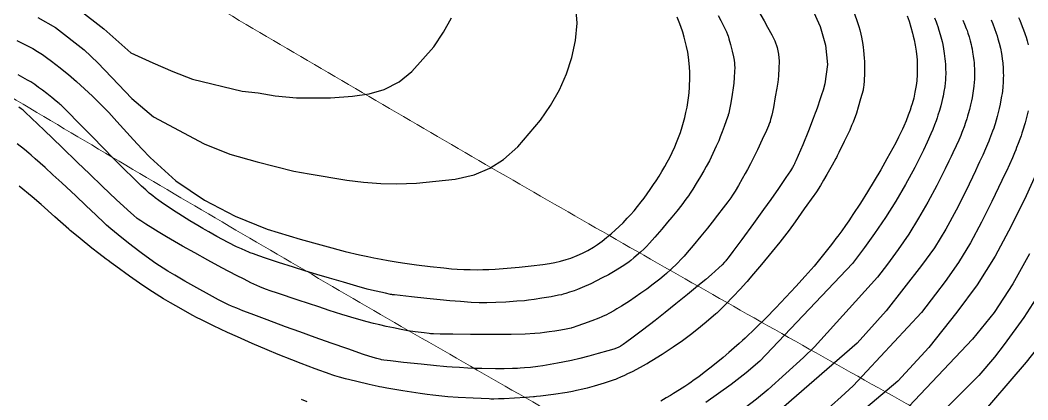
# Model space of a CAD drawing. Header units: millimetres. Extents: x 156921 to 159642, y 477538 to 479586.
# Drawn here: x 157698.2 to 157764.5, y 478986.1 to 479011.1 of the extents above; entities that cross this region are included whole.
import ezdxf

# ---------------------------------------------------------------- set-up
doc = ezdxf.new("R2010")
doc.units = ezdxf.units.MM
doc.header["$MEASUREMENT"] = 0
doc.linetypes.add('CONT', pattern=[2, 1, 1])
doc.layers.add('F0017111', color=94, linetype='Continuous', transparency=0.6)
doc.layers.add('F0017114', color=80, linetype='Continuous', transparency=0.6)
doc.layers.add('평면-임시폴대', color=136, linetype='Continuous', lineweight=9)

msp = doc.modelspace()

# ---------------------------------------------------------------- linework, layer by layer
at = {"layer": 'F0017111', "transparency": 33554521, "flags": 128}
for points in [[(157700.367, 479013.144), (157703.696, 479010.526), (157705.488, 479008.953), (157706.934, 479008.304), (157708.254, 479007.716), (157709.551, 479007.218), (157712.817, 479006.44), (157713.855, 479006.327), (157714.98, 479006.117), (157716.395, 479005.989), (157718.618, 479005.99), (157720.081, 479006.109), (157721.177, 479006.266), (157722.168, 479006.538), (157723.152, 479007.046), (157723.979, 479007.719), (157725.438, 479009.352), (157726.066, 479010.304), (157726.58, 479011.247)], [(157750.329, 479011.836), (157750.856, 479010.674), (157751.209, 479009.449), (157751.336, 479008.181), (157751.168, 479006.919), (157751.052, 479006.499), (157750.956, 479006.184), (157750.847, 479005.853), (157750.682, 479005.375), (157750.597, 479005.143), (157750.535, 479004.979), (157750.396, 479004.624), (157750.081, 479003.825), (157749.709, 479002.902), (157749.417, 479002.208), (157749.257, 479001.839), (157749.199, 479001.714), (157749.17, 479001.656), (157749.121, 479001.566), (157749.029, 479001.407), (157748.902, 479001.2), (157748.602, 479000.747), (157748.114, 479000.034), (157747.609, 478999.311), (157747.132, 478998.643), (157746.474, 478997.729), (157745.707, 478996.676), (157745.121, 478995.893), (157744.804, 478995.478), (157744.695, 478995.34), (157744.642, 478995.277), (157744.557, 478995.182), (157744.402, 478995.016), (157744.19, 478994.81), (157743.704, 478994.378), (157743.329, 478994.055), (157742.924, 478993.713), (157742.119, 478993.051), (157741.365, 478992.446), (157740.648, 478991.876), (157739.987, 478991.356), (157739.167, 478990.723), (157738.466, 478990.192), (157738.125, 478989.943), (157737.881, 478989.768), (157737.757, 478989.682), (157737.717, 478989.657), (157737.702, 478989.647), (157737.601, 478989.601), (157737.459, 478989.54), (157737.276, 478989.471), (157736.879, 478989.346), (157736.256, 478989.168), (157735.627, 478989.001), (157735.046, 478988.856), (157734.482, 478988.723), (157733.919, 478988.601), (157733.57, 478988.535), (157733.083, 478988.452), (157732.6, 478988.375), (157732.267, 478988.327), (157731.784, 478988.268), (157731.388, 478988.226), (157731.114, 478988.204), (157730.944, 478988.195), (157730.605, 478988.186), (157730.056, 478988.173), (157729.49, 478988.169), (157728.589, 478988.186), (157728.054, 478988.203), (157727.675, 478988.218), (157727.107, 478988.248), (157726.629, 478988.278), (157726.287, 478988.303), (157726.065, 478988.322), (157725.609, 478988.367), (157724.588, 478988.469), (157723.425, 478988.592), (157722.576, 478988.692), (157722.135, 478988.748), (157721.993, 478988.769), (157721.931, 478988.781), (157721.846, 478988.801), (157721.681, 478988.843), (157721.432, 478988.917), (157720.807, 478989.123), (157719.766, 478989.477), (157718.663, 478989.862), (157717.612, 478990.234), (157716.602, 478990.595), (157715.66, 478990.936), (157714.453, 478991.382), (157713.394, 478991.782), (157712.856, 478991.991), (157712.457, 478992.15), (157712.216, 478992.249), (157712.099, 478992.3), (157711.912, 478992.389), (157711.603, 478992.538), (157711.263, 478992.709), (157710.662, 478993.028), (157709.818, 478993.493), (157709.046, 478993.934), (157708.386, 478994.32), (157707.919, 478994.6), (157707.606, 478994.793), (157707.132, 478995.103), (157706.732, 478995.381), (157706.169, 478995.791), (157705.608, 478996.21), (157705.216, 478996.512), (157704.64, 478996.978), (157704.164, 478997.378), (157703.888, 478997.616), (157703.783, 478997.709), (157703.724, 478997.763), (157703.19, 478998.275), (157702.512, 478998.922), (157701.855, 478999.544), (157700.929, 479000.403), (157700.354, 479000.931), (157699.835, 479001.401), (157699.178, 479001.989), (157698.917, 479002.218), (157698.764, 479002.348), (157698.471, 479002.593), (157698.008, 479002.976)], [(157699.354, 479011.276), (157700.524, 479010.616), (157702.402, 479009.141), (157703.306, 479008.294), (157704.68, 479006.878), (157705.556, 479005.945), (157706.97, 479004.749), (157710.303, 479002.966), (157712.007, 479002.29), (157713.804, 479001.781), (157716.205, 479001.168), (157717.228, 479000.99), (157719.696, 479000.58), (157720.794, 479000.444), (157721.942, 479000.357), (157722.968, 479000.343), (157724.282, 479000.374), (157726.836, 479000.642), (157728.086, 479000.927), (157729.111, 479001.362), (157730.005, 479001.931), (157730.956, 479002.763), (157732.455, 479004.513), (157733.104, 479005.481), (157733.697, 479006.513), (157734.17, 479007.571), (157734.51, 479008.648), (157734.743, 479009.762), (157734.853, 479010.901), (157734.781, 479011.97)], [(157744.136, 479011.412), (157744.312, 479011.082), (157744.531, 479010.651), (157744.687, 479010.329), (157744.765, 479010.158), (157744.789, 479010.101), (157744.799, 479010.074), (157744.855, 479009.873), (157744.955, 479009.503), (157745.068, 479009.054), (157745.15, 479008.687), (157745.193, 479008.476), (157745.206, 479008.397), (157745.212, 479008.354), (157745.22, 479008.275), (157745.23, 479008.144), (157745.236, 479007.996), (157745.229, 479007.725), (157745.206, 479007.333), (157745.172, 479006.967), (157745.132, 479006.647), (157745.07, 479006.21), (157744.983, 479005.674), (157744.896, 479005.231), (157744.839, 479004.974), (157744.814, 479004.877), (157744.798, 479004.822), (157744.765, 479004.723), (157744.679, 479004.474), (157744.55, 479004.116), (157744.41, 479003.748), (157744.284, 479003.43), (157744.178, 479003.172), (157744.022, 479002.813), (157743.797, 479002.325), (157743.564, 479001.859), (157743.363, 479001.48), (157743.198, 479001.189), (157742.977, 479000.814), (157742.703, 479000.356), (157742.469, 478999.978), (157742.3, 478999.714), (157742.187, 478999.547), (157742.025, 478999.322), (157741.749, 478998.96), (157741.418, 478998.544), (157741.099, 478998.155), (157740.816, 478997.817), (157740.43, 478997.363), (157739.977, 478996.837), (157739.625, 478996.439), (157739.431, 478996.226), (157739.363, 478996.153), (157739.329, 478996.119), (157739.272, 478996.065), (157739.027, 478995.841), (157738.596, 478995.463), (157738.405, 478995.302), (157738.295, 478995.212), (157738.138, 478995.097), (157737.83, 478994.896), (157737.368, 478994.616), (157736.921, 478994.362), (157736.519, 478994.146), (157736.135, 478993.948), (157735.756, 478993.762), (157735.203, 478993.522), (157734.888, 478993.394), (157734.671, 478993.311), (157734.361, 478993.202), (157734.11, 478993.121), (157733.938, 478993.071), (157733.834, 478993.047), (157733.627, 478993.006), (157733.147, 478992.915), (157732.546, 478992.809), (157732.03, 478992.729), (157731.651, 478992.679), (157731.397, 478992.653), (157730.893, 478992.614), (157730.159, 478992.563), (157729.518, 478992.53), (157728.918, 478992.511), (157728.645, 478992.509), (157728.416, 478992.512), (157727.882, 478992.541), (157727.186, 478992.593), (157726.485, 478992.653), (157725.839, 478992.714), (157724.96, 478992.8), (157723.956, 478992.903), (157723.221, 478992.984), (157722.838, 478993.029), (157722.713, 478993.046), (157722.659, 478993.054), (157722.582, 478993.069), (157722.245, 478993.137), (157721.636, 478993.269), (157721.321, 478993.343), (157721.042, 478993.414), (157720.363, 478993.601), (157719.471, 478993.86), (157718.567, 478994.128), (157717.731, 478994.379), (157716.935, 478994.622), (157716.187, 478994.853), (157715.213, 478995.166), (157714.346, 478995.452), (157713.897, 478995.606), (157713.558, 478995.726), (157713.347, 478995.804), (157713.241, 478995.847), (157713.06, 478995.925), (157712.763, 478996.056), (157712.443, 478996.204), (157711.895, 478996.482), (157711.515, 478996.681), (157711.139, 478996.884), (157710.621, 478997.171), (157710.385, 478997.305), (157710.226, 478997.398), (157709.893, 478997.597), (157709.37, 478997.91), (157708.876, 478998.213), (157708.22, 478998.635), (157707.863, 478998.87), (157707.628, 478999.028), (157707.314, 478999.248), (157707.074, 478999.422), (157706.922, 478999.537), (157706.842, 478999.604), (157706.699, 478999.729), (157706.461, 478999.943), (157706.192, 479000.191), (157705.693, 479000.67), (157704.973, 479001.376), (157704.296, 479002.054), (157703.705, 479002.657), (157702.916, 479003.463), (157702.014, 479004.38), (157701.349, 479005.046), (157701.001, 479005.39), (157700.887, 479005.5), (157700.836, 479005.547), (157700.763, 479005.611), (157700.573, 479005.773), (157700.28, 479006.013), (157699.957, 479006.269), (157699.663, 479006.495), (157699.413, 479006.683), (157699.167, 479006.861), (157698.889, 479007.043), (157698.686, 479007.163), (157698.376, 479007.334), (157698.055, 479007.506)], [(157746.799, 479011.694), (157747.169, 479011.057), (157747.399, 479010.649), (157747.677, 479010.128), (157747.869, 479009.745), (157748.034, 479009.312), (157748.122, 479008.857), (157748.154, 479008.395), (157748.146, 479007.931), (157748.115, 479007.468), (157748.094, 479007.209), (157748.074, 479007.021), (157748.056, 479006.896), (157748.011, 479006.636), (157747.908, 479006.048), (157747.779, 479005.364), (157747.667, 479004.842), (157747.6, 479004.561), (157747.573, 479004.464), (157747.558, 479004.417), (157747.529, 479004.342), (157747.449, 479004.146), (157747.321, 479003.843), (157747.052, 479003.25), (157746.738, 479002.581), (157746.499, 479002.095), (157746.268, 479001.642), (157746.078, 479001.281), (157745.931, 479001.011), (157745.735, 479000.664), (157745.484, 479000.23), (157745.261, 478999.861), (157745.09, 478999.592), (157744.969, 478999.413), (157744.787, 478999.162), (157744.479, 478998.751), (157744.11, 478998.274), (157743.754, 478997.825), (157743.438, 478997.432), (157743.009, 478996.904), (157742.504, 478996.29), (157742.112, 478995.825), (157741.897, 478995.576), (157741.822, 478995.49), (157741.784, 478995.45), (157741.72, 478995.385), (157741.461, 478995.126), (157741.031, 478994.706), (157740.744, 478994.436), (157740.598, 478994.309), (157740.307, 478994.074), (157739.868, 478993.735), (157739.439, 478993.415), (157739.053, 478993.136), (157738.683, 478992.875), (157738.318, 478992.627), (157737.788, 478992.294), (157737.485, 478992.112), (157737.277, 478991.992), (157736.981, 478991.83), (157736.741, 478991.705), (157736.577, 478991.625), (157736.477, 478991.582), (157736.28, 478991.504), (157735.831, 478991.329), (157735.288, 478991.125), (157734.85, 478990.971), (157734.6, 478990.889), (157734.508, 478990.86), (157734.458, 478990.847), (157734.369, 478990.826), (157734.137, 478990.775), (157733.78, 478990.707), (157733.386, 478990.644), (157733.027, 478990.593), (157732.722, 478990.555), (157732.42, 478990.523), (157732.077, 478990.494), (157731.437, 478990.461), (157730.51, 478990.431), (157729.635, 478990.418), (157728.867, 478990.418), (157727.846, 478990.426), (157726.684, 478990.44), (157725.839, 478990.457), (157725.403, 478990.469), (157725.263, 478990.475), (157725.204, 478990.479), (157725.123, 478990.488), (157724.783, 478990.527), (157724.204, 478990.6), (157723.71, 478990.672), (157723.271, 478990.752), (157722.763, 478990.857), (157722.286, 478990.963), (157721.868, 478991.06), (157721.463, 478991.158), (157721.035, 478991.268), (157720.327, 478991.466), (157719.372, 478991.749), (157718.537, 478992.012), (157717.851, 478992.24), (157716.497, 478992.696), (157715.14, 478993.151), (157714.659, 478993.309), (157714.416, 478993.387), (157714.231, 478993.451), (157713.976, 478993.556), (157713.39, 478993.836), (157712.935, 478994.062), (157712.446, 478994.312), (157711.471, 478994.823), (157710.558, 478995.315), (157709.686, 478995.793), (157708.874, 478996.245), (157707.839, 478996.846), (157707.288, 478997.174), (157706.934, 478997.39), (157706.477, 478997.679), (157706.139, 478997.9), (157705.962, 478998.02), (157705.904, 478998.062), (157705.878, 478998.083), (157705.688, 478998.249), (157705.259, 478998.633), (157704.521, 478999.315), (157703.625, 479000.161), (157702.757, 479000.992), (157701.981, 479001.742), (157700.944, 479002.747), (157699.774, 479003.871), (157698.938, 479004.662), (157698.515, 479005.057), (157698.383, 479005.176), (157698.331, 479005.221), (157698.267, 479005.269), (157698.11, 479005.384)], [(157753.119, 479011.523), (157753.301, 479011.02), (157753.41, 479010.683), (157753.468, 479010.471), (157753.542, 479010.173), (157753.583, 479009.981), (157753.623, 479009.744), (157753.658, 479009.506), (157753.682, 479009.311), (157753.702, 479009.137), (157753.762, 479008.574), (157753.777, 479008.401), (157753.783, 479008.315), (157753.784, 479008.272), (157753.788, 479007.941), (157753.776, 479007.492), (157753.765, 479007.245), (157753.754, 479007.081), (157753.733, 479006.857), (157753.712, 479006.682), (157753.695, 479006.569), (157753.681, 479006.507), (157753.524, 479005.931), (157753.368, 479005.375), (157753.249, 479004.994), (157753.028, 479004.397), (157752.933, 479004.164), (157752.804, 479003.873), (157752.445, 479003.11), (157752.094, 479002.392), (157751.983, 479002.17), (157751.926, 479002.058), (157751.895, 479002.002), (157751.651, 479001.56), (157751.298, 479000.949), (157751.076, 479000.573), (157750.872, 479000.238), (157750.611, 478999.818), (157750.504, 478999.655), (157750.44, 478999.562), (157749.814, 478998.684), (157749.213, 478997.846), (157748.812, 478997.298), (157748.209, 478996.508), (157747.705, 478995.878), (157746.999, 478995.03), (157746.344, 478994.258), (157746.144, 478994.024), (157746.044, 478993.91), (157745.995, 478993.856), (157745.616, 478993.44), (157745.102, 478992.895), (157744.633, 478992.408), (157744.379, 478992.154), (157744.182, 478991.961), (157744.054, 478991.841), (157743.984, 478991.779), (157743.345, 478991.247), (157742.731, 478990.739), (157742.321, 478990.411), (157741.701, 478989.948), (157741.468, 478989.783), (157741.182, 478989.59), (157740.451, 478989.118), (157739.773, 478988.694), (157739.565, 478988.567), (157739.462, 478988.505), (157739.411, 478988.477), (157739.015, 478988.26), (157738.479, 478987.982), (157738.184, 478987.834), (157737.988, 478987.738), (157737.722, 478987.615), (157737.515, 478987.524), (157737.381, 478987.468), (157737.307, 478987.442), (157736.63, 478987.229), (157735.976, 478987.028), (157735.527, 478986.903), (157735.237, 478986.832), (157734.821, 478986.738), (157734.547, 478986.684), (157734.201, 478986.624), (157733.297, 478986.489), (157732.446, 478986.375), (157732.182, 478986.342), (157732.05, 478986.327), (157731.982, 478986.321), (157731.457, 478986.278), (157730.729, 478986.233), (157730.053, 478986.2), (157729.678, 478986.189), (157729.382, 478986.184), (157729.187, 478986.184), (157729.076, 478986.187), (157728.026, 478986.239), (157727.019, 478986.292), (157726.351, 478986.338), (157725.355, 478986.435), (157724.983, 478986.48), (157724.531, 478986.542), (157723.386, 478986.723), (157722.328, 478986.902), (157722.005, 478986.959), (157721.845, 478986.989), (157721.767, 478987.006), (157721.162, 478987.137), (157720.349, 478987.33), (157719.904, 478987.44), (157719.609, 478987.515), (157719.211, 478987.624), (157718.903, 478987.712), (157718.706, 478987.773), (157718.598, 478987.81), (157717.626, 478988.175), (157716.696, 478988.525), (157716.084, 478988.761), (157715.188, 478989.118), (157714.463, 478989.419), (157713.471, 478989.845), (157712.502, 478990.269), (157711.844, 478990.566), (157710.915, 478991.003), (157710.17, 478991.364), (157709.75, 478991.574), (157709.596, 478991.654), (157709.514, 478991.699), (157708.791, 478992.107), (157708.095, 478992.504), (157707.625, 478992.782), (157706.9, 478993.237), (157706.279, 478993.653), (157705.389, 478994.274), (157704.497, 478994.913), (157704.18, 478995.144), (157703.991, 478995.284), (157703.866, 478995.379), (157703.381, 478995.751), (157702.925, 478996.106), (157702.136, 478996.735), (157701.675, 478997.111), (157701.497, 478997.26), (157701.397, 478997.347), (157700.468, 478998.177), (157699.579, 478998.968), (157698.994, 478999.477), (157698.136, 479000.19)], [(157758.388, 479011.249), (157758.487, 479010.987), (157758.536, 479010.854), (157758.595, 479010.684), (157758.674, 479010.437), (157758.761, 479010.148), (157758.843, 479009.849), (157758.883, 479009.697), (157758.928, 479009.503), (157758.981, 479009.225), (157759.033, 479008.9), (157759.075, 479008.567), (157759.092, 479008.398), (157759.108, 479008.193), (157759.12, 479007.914), (157759.123, 479007.604), (157759.113, 479007.305), (157759.105, 479007.158), (157759.089, 479006.973), (157759.057, 479006.71), (157759.011, 479006.407), (157758.953, 479006.1), (157758.921, 479005.945), (157758.876, 479005.751), (157758.803, 479005.476), (157758.712, 479005.16), (157758.61, 479004.842), (157758.557, 479004.681), (157758.488, 479004.486), (157758.388, 479004.219), (157758.271, 479003.921), (157758.15, 479003.632), (157757.903, 479003.079), (157757.654, 479002.56), (157757.085, 479001.422), (157756.48, 479000.304), (157755.839, 478999.206), (157755.16, 478998.13), (157754.444, 478997.08), (157753.783, 478996.149), (157752.989, 478995.099), (157746.885, 478988.68), (157745.994, 478987.899), (157745.005, 478987.138), (157743.343, 478985.947)], [(157763.918, 479011.277), (157763.996, 479011.098), (157764.097, 479010.852), (157764.207, 479010.573), (157764.307, 479010.298), (157764.355, 479010.162), (157764.41, 479009.99), (157764.481, 479009.749), (157764.555, 479009.471)], [(157760.26, 479011.103), (157760.368, 479010.834), (157760.473, 479010.554), (157760.526, 479010.412), (157760.585, 479010.239), (157760.658, 479010.005), (157760.733, 479009.746), (157760.795, 479009.497), (157760.824, 479009.375), (157760.856, 479009.218), (157760.897, 479008.991), (157760.938, 479008.723), (157760.974, 479008.447), (157760.99, 479008.306), (157761.005, 479008.131), (157761.018, 479007.887), (157761.024, 479007.609), (157761.019, 479007.332), (157761.014, 479007.194), (157761.002, 479007.017), (157760.976, 479006.762), (157760.937, 479006.463), (157760.887, 479006.155), (157760.859, 479005.999), (157760.82, 479005.806), (157760.76, 479005.538), (157760.685, 479005.234), (157760.603, 479004.934), (157760.561, 479004.785), (157760.506, 479004.605), (157760.427, 479004.361), (157760.334, 479004.091), (157760.238, 479003.833), (157760.189, 479003.706), (157760.113, 479003.52), (157759.981, 479003.216), (157759.806, 479002.825), (157759.6, 479002.379), (157759.489, 479002.142), (157759.333, 479001.817), (157759.088, 479001.319), (157758.535, 479000.223), (157757.954, 478999.14), (157757.341, 478998.076), (157756.688, 478997.035), (157755.992, 478996.023), (157755.291, 478995.054), (157754.638, 478994.2), (157750.485, 478989.622), (157749.759, 478988.917), (157747.441, 478986.813), (157746.663, 478986.176), (157745.08, 478984.97)], [(157762.118, 479011.116), (157762.22, 479010.859), (157762.334, 479010.554), (157762.446, 479010.235), (157762.501, 479010.072), (157762.564, 479009.867), (157762.641, 479009.58), (157762.721, 479009.25), (157762.787, 479008.919), (157762.817, 479008.753), (157762.848, 479008.548), (157762.88, 479008.265), (157762.906, 479007.944), (157762.917, 479007.628), (157762.92, 479007.471), (157762.917, 479007.278), (157762.905, 479007.013), (157762.884, 479006.714), (157762.852, 479006.421), (157762.833, 479006.277), (157762.806, 479006.098), (157762.763, 479005.852), (157762.709, 479005.574), (157762.649, 479005.301), (157762.515, 479004.775), (157762.371, 479004.281), (157762.333, 479004.161), (157762.283, 479004.008), (157762.206, 479003.79), (157762.013, 479003.274), (157761.962, 479003.142), (157761.882, 479002.95), (157761.746, 479002.636), (157761.567, 479002.233), (157761.358, 479001.775), (157761.246, 479001.532), (157761.08, 479001.183), (157760.46, 478999.89), (157759.816, 478998.609), (157759.128, 478997.352), (157758.375, 478996.132), (157757.54, 478994.966), (157755.211, 478991.975), (157753.287, 478989.851), (157747.305, 478984.658)], [(157764.546, 479005.14), (157764.484, 479004.878), (157764.344, 479004.349), (157764.182, 479003.81), (157764.139, 479003.674), (157764.082, 479003.503), (157763.997, 479003.264), (157763.896, 479002.99), (157763.789, 479002.716), (157763.734, 479002.579), (157763.651, 479002.379), (157763.511, 479002.055), (157763.117, 479001.172), (157763.003, 479000.923), (157762.827, 479000.548), (157762.171, 478999.17), (157761.488, 478997.805), (157760.759, 478996.463), (157759.965, 478995.16), (157759.089, 478993.91), (157758.456, 478993.075), (157757.532, 478991.88), (157753.025, 478987.052), (157752.241, 478986.32), (157750.322, 478984.614)], [(157764.637, 478995.728), (157763.55, 478993.754), (157762.319, 478991.867), (157760.887, 478990.128), (157755.566, 478984.482), (157754.723, 478983.724), (157753.18, 478982.373), (157751.916, 478981.326), (157751.12, 478980.72), (157750.369, 478980.214), (157749.327, 478979.536), (157748.268, 478978.885), (157747.196, 478978.254), (157746.116, 478977.638), (157745.032, 478977.028)], [(157765.462, 478993.383), (157764.263, 478991.548), (157762.969, 478989.778), (157762.327, 478988.948), (157761.315, 478987.734), (157755.964, 478982.426), (157755.176, 478981.744), (157753.035, 478979.954), (157752.819, 478979.793), (157751.783, 478979.028), (157750.74, 478978.273), (157749.691, 478977.526), (157748.639, 478976.784), (157747.585, 478976.044)], [(157765.916, 478990.489), (157764.43, 478988.616), (157761.057, 478984.696), (157759.047, 478982.75), (157753.512, 478978.362), (157752.521, 478977.574), (157751.531, 478976.783), (157750.543, 478975.991), (157749.556, 478975.198), (157748.569, 478974.404)]]:
    msp.add_lwpolyline(points, dxfattribs=at)
at = {"layer": 'F0017114', "transparency": 33554521, "flags": 128}
for points in [[(157697.979, 479009.759), (157698.339, 479009.593), (157698.645, 479009.44), (157699.021, 479009.229), (157699.346, 479009.033), (157699.66, 479008.832), (157699.928, 479008.651), (157700.259, 479008.41), (157700.545, 479008.193), (157700.826, 479007.972), (157701.068, 479007.778), (157701.371, 479007.525), (157701.905, 479007.065), (157702.435, 479006.589), (157702.964, 479006.093), (157703.493, 479005.571), (157704.027, 479005.02), (157704.568, 479004.438), (157705.664, 479003.23), (157706.213, 479002.633), (157706.759, 479002.064), (157708.452, 479000.545), (157710.336, 478999.269), (157712.353, 478998.216), (157714.463, 478997.362), (157716.637, 478996.688), (157719.593, 478995.895), (157720.541, 478995.668), (157721.075, 478995.549), (157721.488, 478995.464), (157721.958, 478995.372), (157722.426, 478995.288), (157722.951, 478995.199), (157723.357, 478995.137), (157723.82, 478995.07), (157724.28, 478995.009), (157725.192, 478994.9), (157726.088, 478994.803), (157726.585, 478994.757), (157726.964, 478994.731), (157727.393, 478994.709), (157727.816, 478994.697), (157728.286, 478994.692), (157728.646, 478994.698), (157729.055, 478994.712), (157729.458, 478994.735), (157730.257, 478994.794), (157731.045, 478994.86), (157731.829, 478994.938), (157732.612, 478995.033), (157733.051, 478995.099), (157733.387, 478995.166), (157733.768, 478995.255), (157734.145, 478995.358), (157734.448, 478995.45), (157734.873, 478995.618), (157735.222, 478995.777), (157735.56, 478995.956), (157735.93, 478996.174), (157736.205, 478996.357), (157736.51, 478996.575), (157736.805, 478996.804), (157737.125, 478997.072), (157737.364, 478997.285), (157737.63, 478997.532), (157737.886, 478997.783), (157738.165, 478998.072), (157738.374, 478998.301), (157738.607, 478998.567), (157738.832, 478998.838), (157739.078, 478999.147), (157739.264, 478999.392), (157739.471, 478999.674), (157739.673, 478999.96), (157739.896, 479000.285), (157740.064, 479000.542), (157740.253, 479000.839), (157740.437, 479001.139), (157740.64, 479001.481), (157740.79, 479001.754), (157740.956, 479002.07), (157741.117, 479002.393), (157741.288, 479002.76), (157741.408, 479003.046), (157741.537, 479003.375), (157741.655, 479003.705), (157741.777, 479004.077), (157741.946, 479004.692), (157742.021, 479005.018), (157742.096, 479005.385), (157742.193, 479006.001), (157742.232, 479006.331), (157742.266, 479006.704), (157742.285, 479007.329), (157742.28, 479007.663), (157742.263, 479008.04), (157742.195, 479008.665), (157742.143, 479008.997), (157742.071, 479009.37), (157741.914, 479009.988), (157741.813, 479010.315), (157741.689, 479010.684), (157741.583, 479010.973), (157741.455, 479011.305)], [(157756.588, 479011.385), (157756.708, 479011.036), (157756.833, 479010.639), (157756.942, 479010.246), (157756.992, 479010.05), (157757.047, 479009.805), (157757.112, 479009.463), (157757.172, 479009.072), (157757.216, 479008.68), (157757.234, 479008.485), (157757.248, 479008.241), (157757.252, 479007.9), (157757.242, 479007.511), (157757.214, 479007.124), (157757.195, 479006.93), (157757.162, 479006.69), (157757.101, 479006.355), (157757.017, 479005.976), (157756.913, 479005.599), (157756.857, 479005.412), (157756.779, 479005.179), (157756.661, 479004.855), (157756.516, 479004.487), (157756.358, 479004.122), (157756.276, 479003.94), (157756.17, 479003.714), (157756.017, 479003.398), (157755.836, 479003.04), (157755.649, 479002.684), (157755.259, 479001.973), (157754.851, 479001.259), (157754.423, 479000.538), (157753.973, 478999.804), (157753.504, 478999.064), (157753.019, 478998.322), (157752.895, 478998.136), (157752.741, 478997.908), (157752.524, 478997.596), (157752.276, 478997.244), (157752.026, 478996.9), (157751.901, 478996.731), (157751.744, 478996.52), (157751.52, 478996.23), (157751.262, 478995.901), (157751, 478995.576), (157750.454, 478994.924), (157749.871, 478994.257), (157749.254, 478993.576), (157748.608, 478992.883), (157747.944, 478992.191), (157747.277, 478991.513), (157746.601, 478990.849), (157745.913, 478990.197), (157745.739, 478990.036), (157745.518, 478989.835), (157745.204, 478989.557), (157744.839, 478989.24), (157744.468, 478988.925), (157743.803, 478988.376), (157743.31, 478987.985), (157742.899, 478987.676), (157742.481, 478987.372), (157742.375, 478987.296), (157742.217, 478987.188), (157741.952, 478987.015), (157741.607, 478986.795), (157741.209, 478986.547), (157740.997, 478986.417), (157740.732, 478986.26), (157740.361, 478986.053)], [(157765.333, 479001.587), (157764.417, 478999.55), (157763.438, 478997.544), (157762.369, 478995.584), (157761.186, 478993.69), (157759.867, 478991.889), (157758.018, 478989.574), (157755.976, 478987.368), (157749.225, 478981.675), (157748.149, 478980.838), (157747.019, 478980.073), (157745.853, 478979.366), (157744.664, 478978.698), (157743.465, 478978.048)], [(157717.083, 478986.004), (157716.716, 478986.159)]]:
    msp.add_lwpolyline(points, dxfattribs=at)
at = {"layer": '평면-임시폴대', "linetype": 'CONT', "flags": 128}
for points in [[(157265.079, 479308.061), (157607.161, 479077.634), (157607.589, 479077.346), (157608.022, 479077.054), (157608.455, 479076.763), (157608.888, 479076.472), (157609.321, 479076.181), (157609.755, 479075.89), (157610.188, 479075.599), (157610.621, 479075.308), (157611.055, 479075.018), (157611.488, 479074.727), (157611.922, 479074.437), (157612.355, 479074.147), (157612.789, 479073.856), (157613.223, 479073.566), (157613.657, 479073.276), (157614.091, 479072.986), (157614.525, 479072.697), (157614.959, 479072.407), (157615.393, 479072.118), (157615.827, 479071.828), (157616.261, 479071.539), (157616.696, 479071.25), (157617.13, 479070.96), (157617.565, 479070.671), (157617.999, 479070.383), (157618.434, 479070.094), (157618.869, 479069.805), (157619.303, 479069.517), (157619.738, 479069.228), (157620.173, 479068.94), (157620.608, 479068.652), (157621.043, 479068.363), (157621.479, 479068.075), (157621.914, 479067.788), (157622.349, 479067.5), (157622.784, 479067.212), (157623.22, 479066.924), (157623.655, 479066.637), (157624.091, 479066.35), (157624.527, 479066.062), (157624.962, 479065.775), (157625.398, 479065.488), (157625.834, 479065.201), (157626.27, 479064.914), (157626.706, 479064.628), (157627.142, 479064.341), (157627.578, 479064.055), (157628.015, 479063.768), (157628.451, 479063.482), (157628.887, 479063.196), (157629.324, 479062.91), (157629.76, 479062.624), (157630.197, 479062.338), (157630.633, 479062.052), (157631.07, 479061.767), (157631.507, 479061.481), (157631.944, 479061.196), (157632.381, 479060.91), (157632.818, 479060.625), (157633.255, 479060.34), (157633.692, 479060.055), (157634.129, 479059.77), (157634.567, 479059.486), (157635.004, 479059.201), (157635.441, 479058.917), (157635.879, 479058.632), (157636.317, 479058.348), (157636.754, 479058.064), (157637.192, 479057.779), (157637.63, 479057.496), (157638.068, 479057.212), (157638.506, 479056.928), (157638.944, 479056.644), (157639.382, 479056.361), (157639.82, 479056.077), (157640.258, 479055.794), (157640.696, 479055.511), (157641.135, 479055.228), (157641.573, 479054.945), (157642.012, 479054.662), (157642.45, 479054.379), (157642.889, 479054.096), (157643.328, 479053.814), (157643.767, 479053.531), (157644.205, 479053.249), (157644.644, 479052.967), (157645.083, 479052.685), (157645.522, 479052.403), (157645.962, 479052.121), (157646.401, 479051.839), (157646.84, 479051.557), (157647.279, 479051.276), (157647.719, 479050.994), (157648.158, 479050.713), (157648.598, 479050.432), (157649.038, 479050.151), (157649.477, 479049.87), (157649.917, 479049.589), (157650.357, 479049.308), (157650.797, 479049.027), (157651.237, 479048.747), (157651.677, 479048.466), (157652.117, 479048.186), (157652.557, 479047.905), (157652.998, 479047.625), (157653.438, 479047.345), (157653.878, 479047.065), (157654.319, 479046.786), (157654.759, 479046.506), (157655.2, 479046.226), (157655.641, 479045.947), (157656.081, 479045.667), (157656.522, 479045.388), (157656.963, 479045.109), (157657.404, 479044.83), (157657.845, 479044.551), (157658.286, 479044.272), (157658.727, 479043.994), (157659.169, 479043.715), (157659.61, 479043.436), (157660.051, 479043.158), (157660.493, 479042.88), (157660.934, 479042.602), (157661.376, 479042.324), (157661.818, 479042.046), (157662.259, 479041.768), (157662.701, 479041.49), (157663.143, 479041.213), (157663.585, 479040.935), (157664.027, 479040.658), (157664.469, 479040.38), (157664.911, 479040.103), (157665.353, 479039.826), (157665.796, 479039.549), (157666.238, 479039.272), (157666.681, 479038.996), (157667.123, 479038.719), (157667.566, 479038.443), (157668.008, 479038.166), (157668.451, 479037.89), (157668.894, 479037.614), (157669.337, 479037.338), (157669.779, 479037.062), (157670.222, 479036.786), (157670.666, 479036.51), (157671.109, 479036.235), (157671.552, 479035.959), (157671.995, 479035.684), (157672.438, 479035.408), (157672.882, 479035.133), (157673.325, 479034.858), (157673.769, 479034.583), (157674.212, 479034.308), (157674.656, 479034.034), (157675.1, 479033.759), (157675.544, 479033.485), (157675.987, 479033.21), (157676.431, 479032.936), (157676.875, 479032.662), (157677.32, 479032.388), (157677.764, 479032.114), (157678.208, 479031.84), (157678.652, 479031.566), (157679.097, 479031.293), (157679.541, 479031.019), (157679.985, 479030.746), (157680.43, 479030.472), (157680.875, 479030.199), (157681.319, 479029.926), (157681.764, 479029.653), (157682.209, 479029.38), (157682.654, 479029.108), (157683.099, 479028.835), (157683.544, 479028.563), (157683.989, 479028.29), (157684.434, 479028.018), (157684.879, 479027.746), (157685.325, 479027.474), (157685.77, 479027.202), (157686.216, 479026.93), (157686.661, 479026.658), (157687.107, 479026.387), (157687.552, 479026.115), (157687.998, 479025.844), (157688.444, 479025.572), (157688.89, 479025.301), (157689.336, 479025.03), (157689.782, 479024.759), (157690.228, 479024.488), (157690.674, 479024.218), (157691.12, 479023.947), (157691.566, 479023.676), (157692.012, 479023.406), (157692.459, 479023.136), (157692.905, 479022.866), (157693.352, 479022.596), (157693.798, 479022.326), (157694.245, 479022.056), (157694.692, 479021.786), (157695.139, 479021.517), (157695.586, 479021.247), (157696.032, 479020.978), (157696.479, 479020.708), (157696.927, 479020.439), (157697.374, 479020.17), (157697.821, 479019.901), (157698.268, 479019.632), (157698.715, 479019.364), (157699.163, 479019.095), (157699.61, 479018.827), (157700.058, 479018.558), (157700.505, 479018.29), (157700.953, 479018.022), (157701.401, 479017.754), (157701.849, 479017.486), (157702.297, 479017.218), (157702.745, 479016.95), (157703.193, 479016.683), (157703.641, 479016.415), (157704.089, 479016.148), (157704.537, 479015.881), (157704.985, 479015.613), (157705.434, 479015.346), (157705.882, 479015.079), (157706.33, 479014.813), (157706.779, 479014.546), (157707.228, 479014.279), (157707.676, 479014.013), (157708.125, 479013.747), (157708.574, 479013.48), (157709.023, 479013.214), (157709.472, 479012.948), (157709.921, 479012.682), (157710.37, 479012.416), (157710.819, 479012.151), (157711.268, 479011.885), (157711.717, 479011.62), (157712.167, 479011.354), (157712.616, 479011.089), (157713.066, 479010.824), (157713.515, 479010.559), (157713.965, 479010.294), (157714.414, 479010.029), (157714.864, 479009.765), (157715.314, 479009.5), (157715.764, 479009.236), (157716.214, 479008.971), (157716.664, 479008.707), (157717.114, 479008.443), (157717.564, 479008.179), (157718.014, 479007.915), (157718.464, 479007.651), (157718.915, 479007.388), (157719.365, 479007.124), (157719.816, 479006.861), (157720.266, 479006.597), (157720.717, 479006.334), (157721.167, 479006.071), (157721.618, 479005.808), (157722.069, 479005.545), (157722.52, 479005.282), (157722.971, 479005.02), (157723.422, 479004.757), (157723.873, 479004.495), (157724.324, 479004.232), (157724.775, 479003.97), (157725.226, 479003.708), (157725.678, 479003.446), (157726.129, 479003.184), (157726.58, 479002.923), (157727.032, 479002.661), (157727.483, 479002.399), (157727.935, 479002.138), (157728.387, 479001.877), (157728.839, 479001.615), (157729.29, 479001.354), (157729.742, 479001.093), (157730.194, 479000.833), (157730.646, 479000.572), (157731.098, 479000.311), (157731.551, 479000.051), (157732.003, 478999.79), (157732.455, 478999.53), (157732.908, 478999.27), (157733.36, 478999.01), (157733.812, 478998.75), (157734.265, 478998.49), (157734.718, 478998.23), (157735.17, 478997.971), (157735.623, 478997.711), (157736.076, 478997.452), (157736.529, 478997.193), (157736.982, 478996.933), (157737.435, 478996.674), (157737.888, 478996.416), (157738.341, 478996.157), (157738.794, 478995.898), (157739.247, 478995.639), (157739.701, 478995.381), (157740.154, 478995.123), (157740.608, 478994.864), (157741.061, 478994.606), (157741.515, 478994.348), (157741.968, 478994.09), (157742.422, 478993.832), (157742.876, 478993.575), (157743.33, 478993.317), (157743.784, 478993.06), (157744.238, 478992.802), (157744.692, 478992.545), (157745.146, 478992.288), (157745.6, 478992.031), (157746.054, 478991.774), (157746.508, 478991.517), (157746.963, 478991.261), (157747.417, 478991.004), (157747.872, 478990.748), (157748.326, 478990.492), (157748.781, 478990.235), (157749.236, 478989.979), (157749.69, 478989.723), (157750.145, 478989.467), (157750.6, 478989.212), (157751.055, 478988.956), (157751.51, 478988.701), (157751.965, 478988.445), (157752.42, 478988.19), (157752.875, 478987.935), (157753.331, 478987.68), (157753.786, 478987.425), (157754.241, 478987.17), (157754.697, 478986.915), (157755.152, 478986.66), (157755.608, 478986.406), (157756.063, 478986.152), (157756.519, 478985.897), (157756.975, 478985.643), (157757.431, 478985.389), (157757.887, 478985.135), (157758.343, 478984.881), (157758.799, 478984.628), (157759.255, 478984.374), (157759.711, 478984.121), (157760.167, 478983.867), (157760.623, 478983.614), (157761.08, 478983.361), (157761.536, 478983.108), (157761.993, 478982.855), (157762.449, 478982.602), (157762.906, 478982.35), (157763.362, 478982.097), (157763.819, 478981.845), (157764.276, 478981.592), (157764.733, 478981.34), (157765.19, 478981.088), (157765.647, 478980.836), (157766.104, 478980.584), (157766.561, 478980.332), (157767.018, 478980.081), (157767.475, 478979.829), (157767.932, 478979.578), (157768.39, 478979.326), (157768.847, 478979.075), (157769.305, 478978.824), (157769.762, 478978.573), (157770.22, 478978.322), (157770.677, 478978.072), (157771.135, 478977.821), (157771.593, 478977.57), (157772.051, 478977.32), (157772.509, 478977.07), (157772.967, 478976.82), (157773.425, 478976.57), (157773.883, 478976.32), (157774.341, 478976.07), (157774.799, 478975.82), (157775.257, 478975.571), (157775.716, 478975.321), (157776.174, 478975.072), (157776.633, 478974.823), (157777.091, 478974.573), (157777.55, 478974.324), (157778.008, 478974.076), (157778.467, 478973.827), (157778.926, 478973.578), (157779.385, 478973.33), (157779.844, 478973.081), (157780.303, 478972.833), (157780.762, 478972.585), (157781.221, 478972.336), (157781.68, 478972.088), (157782.139, 478971.841), (157782.598, 478971.593), (157783.058, 478971.345), (157783.517, 478971.098), (157783.977, 478970.85), (157784.436, 478970.603), (157784.896, 478970.356), (157785.355, 478970.109), (157785.815, 478969.862), (157786.275, 478969.615), (157786.735, 478969.368), (157787.195, 478969.122), (157787.655, 478968.875), (157788.115, 478968.629), (157788.575, 478968.383), (157789.035, 478968.136), (157789.495, 478967.89), (157789.955, 478967.644), (157790.416, 478967.399), (157790.876, 478967.153), (157791.336, 478966.907), (157791.797, 478966.662), (157792.257, 478966.417), (157792.718, 478966.171), (157793.179, 478965.926), (157793.64, 478965.681), (157793.93, 478965.527)], [(157258.375, 479298.109), (157600.457, 479067.681), (157600.888, 479067.391), (157601.323, 479067.098), (157601.758, 479066.805), (157602.194, 479066.513), (157602.63, 479066.22), (157603.065, 479065.927), (157603.501, 479065.635), (157603.937, 479065.342), (157604.373, 479065.05), (157604.809, 479064.758), (157605.245, 479064.466), (157605.681, 479064.174), (157606.117, 479063.882), (157606.554, 479063.59), (157606.99, 479063.299), (157607.426, 479063.007), (157607.863, 479062.716), (157608.299, 479062.424), (157608.736, 479062.133), (157609.173, 479061.842), (157609.61, 479061.551), (157610.046, 479061.26), (157610.483, 479060.969), (157610.92, 479060.679), (157611.357, 479060.388), (157611.795, 479060.098), (157612.232, 479059.808), (157612.669, 479059.517), (157613.106, 479059.227), (157613.544, 479058.937), (157613.981, 479058.647), (157614.419, 479058.358), (157614.857, 479058.068), (157615.294, 479057.778), (157615.732, 479057.489), (157616.17, 479057.2), (157616.608, 479056.91), (157617.046, 479056.621), (157617.484, 479056.332), (157617.922, 479056.043), (157618.361, 479055.754), (157618.799, 479055.466), (157619.237, 479055.177), (157619.676, 479054.889), (157620.114, 479054.6), (157620.553, 479054.312), (157620.992, 479054.024), (157621.43, 479053.736), (157621.869, 479053.448), (157622.308, 479053.16), (157622.747, 479052.873), (157623.186, 479052.585), (157623.625, 479052.297), (157624.064, 479052.01), (157624.504, 479051.723), (157624.943, 479051.436), (157625.382, 479051.149), (157625.822, 479050.862), (157626.261, 479050.575), (157626.701, 479050.288), (157627.141, 479050.002), (157627.58, 479049.715), (157628.02, 479049.429), (157628.46, 479049.142), (157628.9, 479048.856), (157629.34, 479048.57), (157629.78, 479048.284), (157630.22, 479047.998), (157630.661, 479047.713), (157631.101, 479047.427), (157631.541, 479047.142), (157631.982, 479046.856), (157632.422, 479046.571), (157632.863, 479046.286), (157633.304, 479046.001), (157633.744, 479045.716), (157634.185, 479045.431), (157634.626, 479045.146), (157635.067, 479044.862), (157635.508, 479044.577), (157635.949, 479044.293), (157636.39, 479044.008), (157636.831, 479043.724), (157637.273, 479043.44), (157637.714, 479043.156), (157638.156, 479042.872), (157638.597, 479042.589), (157639.039, 479042.305), (157639.48, 479042.021), (157639.922, 479041.738), (157640.364, 479041.455), (157640.806, 479041.172), (157641.248, 479040.889), (157641.69, 479040.606), (157642.132, 479040.323), (157642.574, 479040.04), (157643.016, 479039.757), (157643.459, 479039.475), (157643.901, 479039.192), (157644.344, 479038.91), (157644.786, 479038.628), (157645.229, 479038.346), (157645.671, 479038.064), (157646.114, 479037.782), (157646.557, 479037.5), (157647, 479037.219), (157647.443, 479036.937), (157647.886, 479036.656), (157648.329, 479036.374), (157648.772, 479036.093), (157649.215, 479035.812), (157649.658, 479035.531), (157650.102, 479035.25), (157650.545, 479034.969), (157650.989, 479034.689), (157651.432, 479034.408), (157651.876, 479034.128), (157652.32, 479033.848), (157652.763, 479033.567), (157653.207, 479033.287), (157653.651, 479033.007), (157654.095, 479032.727), (157654.539, 479032.448), (157654.983, 479032.168), (157655.428, 479031.889), (157655.872, 479031.609), (157656.316, 479031.33), (157656.761, 479031.051), (157657.205, 479030.772), (157657.65, 479030.493), (157658.094, 479030.214), (157658.539, 479029.935), (157658.984, 479029.656), (157659.429, 479029.378), (157659.874, 479029.099), (157660.319, 479028.821), (157660.764, 479028.543), (157661.209, 479028.265), (157661.654, 479027.987), (157662.099, 479027.709), (157662.544, 479027.431), (157662.99, 479027.154), (157663.435, 479026.876), (157663.881, 479026.599), (157664.326, 479026.321), (157664.772, 479026.044), (157665.218, 479025.767), (157665.664, 479025.49), (157666.109, 479025.213), (157666.555, 479024.936), (157667.001, 479024.66), (157667.448, 479024.383), (157667.894, 479024.107), (157668.34, 479023.831), (157668.786, 479023.554), (157669.233, 479023.278), (157669.679, 479023.002), (157670.125, 479022.726), (157670.572, 479022.451), (157671.019, 479022.175), (157671.465, 479021.9), (157671.912, 479021.624), (157672.359, 479021.349), (157672.806, 479021.074), (157673.253, 479020.799), (157673.7, 479020.524), (157674.147, 479020.249), (157674.594, 479019.974), (157675.041, 479019.699), (157675.489, 479019.425), (157675.936, 479019.15), (157676.384, 479018.876), (157676.831, 479018.602), (157677.279, 479018.328), (157677.726, 479018.054), (157678.174, 479017.78), (157678.622, 479017.506), (157679.07, 479017.233), (157679.518, 479016.959), (157679.966, 479016.686), (157680.414, 479016.413), (157680.862, 479016.139), (157681.31, 479015.866), (157681.758, 479015.593), (157682.207, 479015.32), (157682.655, 479015.048), (157683.104, 479014.775), (157683.552, 479014.503), (157684.001, 479014.23), (157684.45, 479013.958), (157684.898, 479013.686), (157685.347, 479013.414), (157685.796, 479013.142), (157686.245, 479012.87), (157686.694, 479012.598), (157687.143, 479012.327), (157687.592, 479012.055), (157688.042, 479011.784), (157688.491, 479011.513), (157688.94, 479011.241), (157689.39, 479010.97), (157689.839, 479010.699), (157690.289, 479010.429), (157690.738, 479010.158), (157691.188, 479009.887), (157691.638, 479009.617), (157692.088, 479009.346), (157692.538, 479009.076), (157692.988, 479008.806), (157693.438, 479008.536), (157693.888, 479008.266), (157694.338, 479007.996), (157694.788, 479007.727), (157695.238, 479007.457), (157695.689, 479007.187), (157696.139, 479006.918), (157696.59, 479006.649), (157697.04, 479006.38), (157697.491, 479006.111), (157697.942, 479005.842), (157698.392, 479005.573), (157698.843, 479005.304), (157699.294, 479005.036), (157699.745, 479004.767), (157700.196, 479004.499), (157700.647, 479004.231), (157701.099, 479003.963), (157701.55, 479003.695), (157702.001, 479003.427), (157702.453, 479003.159), (157702.904, 479002.891), (157703.356, 479002.624), (157703.807, 479002.356), (157704.259, 479002.089), (157704.711, 479001.822), (157705.162, 479001.555), (157705.614, 479001.288), (157706.066, 479001.021), (157706.518, 479000.754), (157706.97, 479000.487), (157707.422, 479000.221), (157707.874, 478999.954), (157708.327, 478999.688), (157708.779, 478999.422), (157709.231, 478999.156), (157709.684, 478998.89), (157710.136, 478998.624), (157710.589, 478998.358), (157711.042, 478998.093), (157711.494, 478997.827), (157711.947, 478997.562), (157712.4, 478997.296), (157712.853, 478997.031), (157713.306, 478996.766), (157713.759, 478996.501), (157714.212, 478996.236), (157714.665, 478995.972), (157715.118, 478995.707), (157715.572, 478995.443), (157716.025, 478995.178), (157716.479, 478994.914), (157716.932, 478994.65), (157717.386, 478994.386), (157717.839, 478994.122), (157718.293, 478993.858), (157718.747, 478993.594), (157719.201, 478993.331), (157719.655, 478993.067), (157720.109, 478992.804), (157720.563, 478992.54), (157721.017, 478992.277), (157721.471, 478992.014), (157721.925, 478991.751), (157722.379, 478991.489), (157722.834, 478991.226), (157723.288, 478990.963), (157723.743, 478990.701), (157724.197, 478990.439), (157724.652, 478990.176), (157725.107, 478989.914), (157725.561, 478989.652), (157726.016, 478989.39), (157726.471, 478989.129), (157726.926, 478988.867), (157727.381, 478988.605), (157727.836, 478988.344), (157728.291, 478988.083), (157728.747, 478987.821), (157729.202, 478987.56), (157729.657, 478987.299), (157730.113, 478987.038), (157730.568, 478986.778), (157731.024, 478986.517), (157731.479, 478986.256), (157731.935, 478985.996), (157732.391, 478985.736), (157732.847, 478985.476), (157733.302, 478985.216), (157733.758, 478984.956), (157734.214, 478984.696), (157734.67, 478984.436), (157735.127, 478984.176), (157735.583, 478983.917), (157736.039, 478983.658), (157736.495, 478983.398), (157736.952, 478983.139), (157737.408, 478982.88), (157737.865, 478982.621), (157738.321, 478982.362), (157738.778, 478982.104), (157739.235, 478981.845), (157739.691, 478981.587), (157740.148, 478981.328), (157740.605, 478981.07), (157741.062, 478980.812), (157741.519, 478980.554), (157741.976, 478980.296), (157742.433, 478980.038), (157742.891, 478979.78), (157743.348, 478979.523), (157743.805, 478979.265), (157744.263, 478979.008), (157744.72, 478978.751), (157745.178, 478978.494), (157745.635, 478978.237), (157746.093, 478977.98), (157746.551, 478977.723), (157747.009, 478977.466), (157747.467, 478977.21), (157747.924, 478976.954), (157748.382, 478976.697), (157748.841, 478976.441), (157749.299, 478976.185), (157749.757, 478975.929), (157750.215, 478975.673), (157750.673, 478975.417), (157751.132, 478975.162), (157751.59, 478974.906), (157752.049, 478974.651), (157752.507, 478974.396), (157752.966, 478974.141), (157753.425, 478973.885), (157753.883, 478973.631), (157754.342, 478973.376), (157754.801, 478973.121), (157755.26, 478972.866), (157755.719, 478972.612), (157756.178, 478972.358), (157756.637, 478972.103), (157757.097, 478971.849), (157757.556, 478971.595), (157758.015, 478971.341), (157758.475, 478971.088), (157758.934, 478970.834), (157759.394, 478970.58), (157759.853, 478970.327), (157760.313, 478970.074), (157760.773, 478969.82), (157761.232, 478969.567), (157761.692, 478969.314), (157762.152, 478969.062), (157762.612, 478968.809), (157763.072, 478968.556), (157763.532, 478968.304), (157763.992, 478968.051), (157764.453, 478967.799), (157764.913, 478967.547), (157765.373, 478967.295), (157765.834, 478967.043), (157766.294, 478966.791), (157766.755, 478966.539), (157767.215, 478966.288), (157767.676, 478966.036), (157768.137, 478965.785), (157768.598, 478965.534), (157769.058, 478965.282), (157769.519, 478965.031), (157769.98, 478964.78), (157770.441, 478964.53), (157770.902, 478964.279), (157771.364, 478964.028), (157771.825, 478963.778), (157772.286, 478963.528), (157772.748, 478963.277), (157773.209, 478963.027), (157773.67, 478962.777), (157774.132, 478962.528), (157774.594, 478962.278), (157775.055, 478962.028), (157775.517, 478961.779), (157775.979, 478961.529), (157776.441, 478961.28), (157776.903, 478961.031), (157777.365, 478960.782), (157777.827, 478960.533), (157778.289, 478960.284), (157778.751, 478960.035), (157779.213, 478959.787), (157779.675, 478959.538), (157780.138, 478959.29), (157780.6, 478959.042), (157781.063, 478958.793), (157781.525, 478958.545), (157781.988, 478958.297), (157782.45, 478958.05), (157782.913, 478957.802), (157783.376, 478957.554), (157783.839, 478957.307), (157784.302, 478957.06), (157784.765, 478956.812), (157785.228, 478956.565), (157785.691, 478956.318), (157786.154, 478956.072), (157786.617, 478955.825), (157787.08, 478955.578), (157787.544, 478955.332), (157788.007, 478955.085), (157788.299, 478954.93)]]:
    msp.add_lwpolyline(points, dxfattribs=at)

doc.saveas('drawing.dxf')
